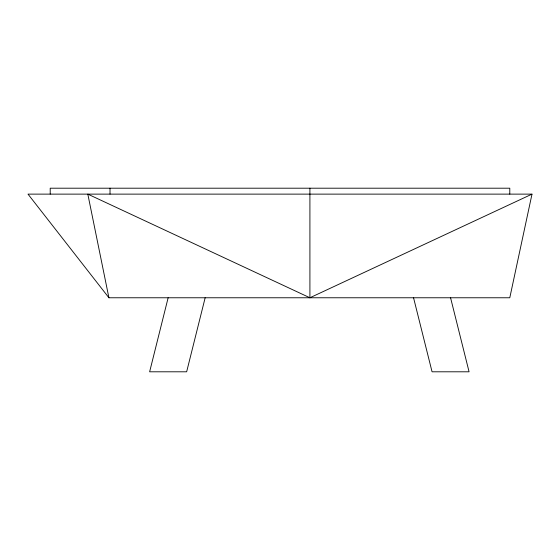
<?xml version="1.0" encoding="UTF-8"?>
<svg xmlns="http://www.w3.org/2000/svg" width="560" height="560" viewBox="0 0 560 560"><rect width="100%" height="100%" fill="white"/><g stroke="black" fill="none" stroke-linecap="round" stroke-linejoin="round"><path stroke-width="0.84" d="M532 194.124L509.789 297.766L108.913 297.766L28 194.124L532 194.124L309.911 297.766L87.815 194.124L108.913 297.766M168.14 297.766L149.632 371.798L186.648 371.798L205.156 297.766M450.569 297.766L469.077 371.798L432.061 371.798L413.553 297.766M509.789 194.124L509.789 188.202L50.211 188.202L50.211 194.124M309.911 188.202L309.911 297.766M110.026 188.202L110.026 194.124"/></g></svg>
